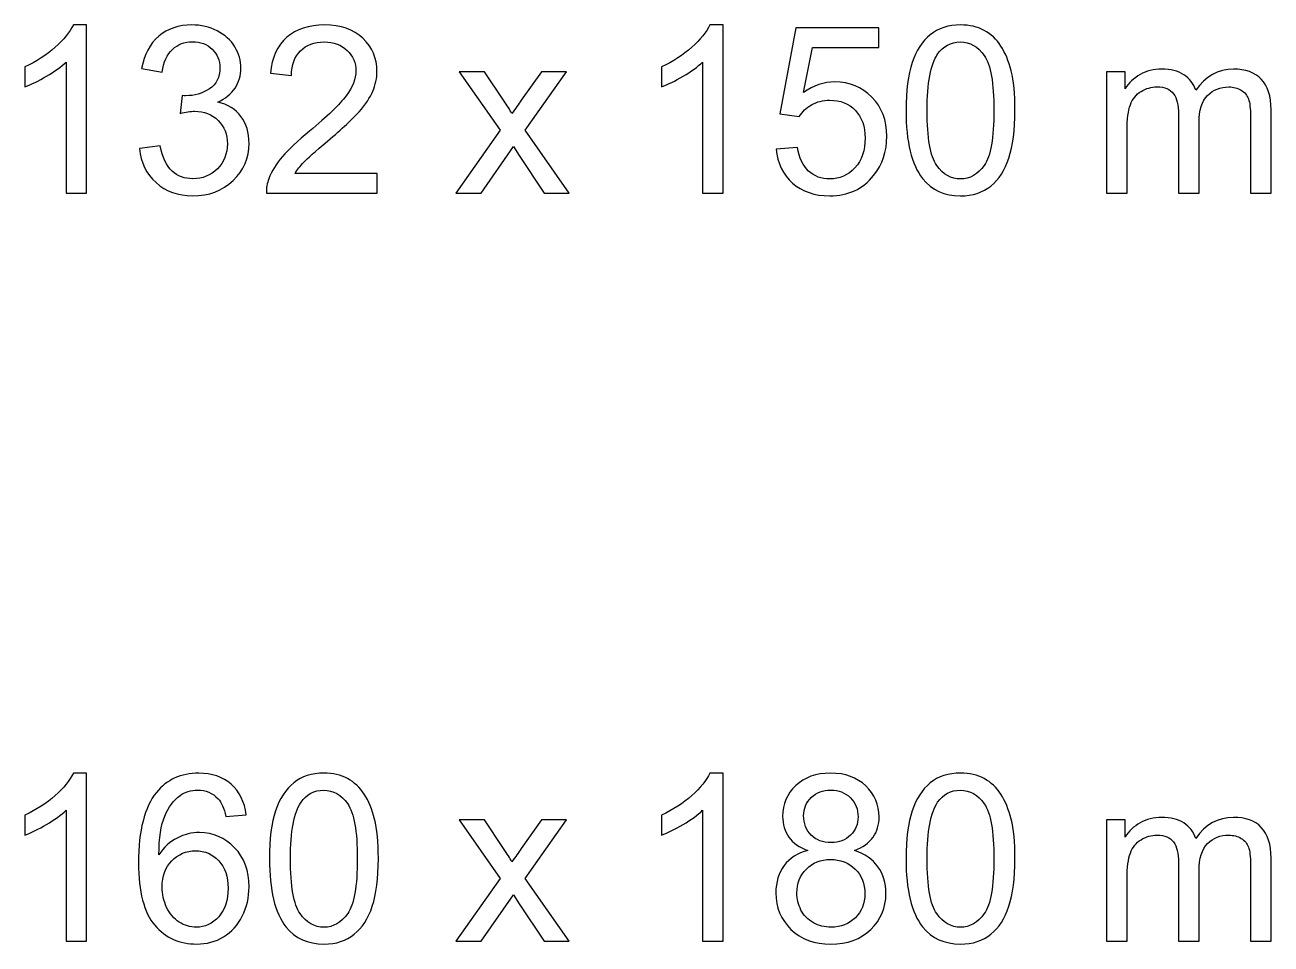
# Model space of a CAD drawing. Header units: millimetres. Extents: x -1046 to 482, y -434 to 540.
# Drawn here: x -1042.2 to -760.1, y -137.8 to 70.2 of the extents above; entities that cross this region are included whole.
import ezdxf

# ---------------------------------------------------------------- set-up
doc = ezdxf.new("R2010")
doc.units = ezdxf.units.MM
doc.header["$MEASUREMENT"] = 0
doc.layers.add('Layer 1', color=7, linetype='Continuous')

msp = doc.modelspace()

# ---------------------------------------------------------------- linework, layer by layer
at = {"layer": 'Layer 1', "color": 250}
for points, knots in [([(-1028.2568, 32.158), (-1028.2568, 32.158), (-1032.9124, 32.158), (-1032.9124, 32.158), (-1032.9124, 32.158), (-1032.9124, 32.158), (-1032.9124, 61.8024), (-1032.9124, 61.8024), (-1032.9124, 61.8024), (-1034.0322, 60.7266), (-1035.5047, 59.6597), (-1037.3211, 58.5928), (-1037.3211, 58.5928), (-1039.1376, 57.5259), (-1040.7776, 56.7235), (-1042.2237, 56.1945), (-1042.2237, 56.1945), (-1042.2237, 56.1945), (-1042.2237, 60.6914), (-1042.2237, 60.6914), (-1042.2237, 60.6914), (-1039.6225, 61.9082), (-1037.3476, 63.3895), (-1035.3989, 65.1354), (-1035.3989, 65.1354), (-1033.4503, 66.8724), (-1032.0659, 68.5566), (-1031.2547, 70.1966), (-1031.2547, 70.1966), (-1031.2547, 70.1966), (-1028.2568, 70.1966), (-1028.2568, 70.1966), (-1028.2568, 70.1966), (-1028.2568, 70.1966), (-1028.2568, 32.158), (-1028.2568, 32.158)], [0, 0, 0, 0, 0.1, 0.1, 0.1, 0.1, 0.2, 0.2, 0.2, 0.2, 0.3, 0.3, 0.3, 0.3, 0.4, 0.4, 0.4, 0.4, 0.5, 0.5, 0.5, 0.5, 0.6, 0.6, 0.6, 0.6, 0.7, 0.7, 0.7, 0.7, 0.8, 0.8, 0.8, 0.8, 1, 1, 1, 1]), ([(-1016.2915, 42.2099), (-1016.2915, 42.2099), (-1011.6359, 42.8448), (-1011.6359, 42.8448), (-1011.6359, 42.8448), (-1011.098, 40.1995), (-1010.1986, 38.295), (-1008.9201, 37.1311), (-1008.9201, 37.1311), (-1007.6415, 35.9672), (-1006.072, 35.3852), (-1004.2115, 35.3852), (-1004.2115, 35.3852), (-1002.0072, 35.3852), (-1000.1467, 36.1435), (-998.6477, 37.6601), (-998.6477, 37.6601), (-997.1487, 39.1767), (-996.3993, 41.0548), (-996.3993, 43.2945), (-996.3993, 43.2945), (-996.3993, 45.4283), (-997.0958, 47.1918), (-998.4978, 48.585), (-998.4978, 48.585), (-999.891, 49.9693), (-1001.6633, 50.6659), (-1003.8236, 50.6659), (-1003.8236, 50.6659), (-1004.7053, 50.6659), (-1005.7987, 50.4895), (-1007.1125, 50.1457), (-1007.1125, 50.1457), (-1007.1125, 50.1457), (-1006.5923, 54.2193), (-1006.5923, 54.2193), (-1006.5923, 54.2193), (-1006.2837, 54.1841), (-1006.0279, 54.1664), (-1005.8428, 54.1664), (-1005.8428, 54.1664), (-1003.85, 54.1664), (-1002.0689, 54.6867), (-1000.4729, 55.7183), (-1000.4729, 55.7183), (-998.8858, 56.75), (-998.0922, 58.3371), (-998.0922, 60.4798), (-998.0922, 60.4798), (-998.0922, 62.1815), (-998.6742, 63.5923), (-999.8293, 64.7121), (-999.8293, 64.7121), (-1000.9843, 65.832), (-1002.4745, 66.3875), (-1004.2997, 66.3875), (-1004.2997, 66.3875), (-1006.1161, 66.3875), (-1007.6239, 65.8143), (-1008.8319, 64.6681), (-1008.8319, 64.6681), (-1010.0399, 63.5218), (-1010.8158, 61.8024), (-1011.1597, 59.5098), (-1011.1597, 59.5098), (-1011.1597, 59.5098), (-1015.8154, 60.3563), (-1015.8154, 60.3563), (-1015.8154, 60.3563), (-1015.2422, 63.4777), (-1013.9549, 65.9025), (-1011.9357, 67.6219), (-1011.9357, 67.6219), (-1009.9253, 69.3413), (-1007.4123, 70.1966), (-1004.4143, 70.1966), (-1004.4143, 70.1966), (-1002.3511, 70.1966), (-1000.4465, 69.7557), (-998.7094, 68.8652), (-998.7094, 68.8652), (-996.9636, 67.9834), (-995.6321, 66.7754), (-994.7151, 65.25), (-994.7151, 65.25), (-993.7893, 63.7158), (-993.3308, 62.0934), (-993.3308, 60.3739), (-993.3308, 60.3739), (-993.3308, 58.7427), (-993.7716, 57.2614), (-994.6446, 55.9211), (-994.6446, 55.9211), (-995.5263, 54.5809), (-996.8313, 53.5139), (-998.5507, 52.7204), (-998.5507, 52.7204), (-996.3111, 52.209), (-994.574, 51.1332), (-993.3308, 49.502), (-993.3308, 49.502), (-992.0963, 47.8796), (-991.4791, 45.8339), (-991.4791, 43.3915), (-991.4791, 43.3915), (-991.4791, 40.0849), (-992.6871, 37.2721), (-995.0943, 34.9708), (-995.0943, 34.9708), (-997.5103, 32.6694), (-1000.5611, 31.5231), (-1004.2468, 31.5231), (-1004.2468, 31.5231), (-1007.571, 31.5231), (-1010.3309, 32.5195), (-1012.5264, 34.5035), (-1012.5264, 34.5035), (-1014.7308, 36.4874), (-1015.9829, 39.0533), (-1016.2915, 42.2099)], [0, 0, 0, 0, 0.03225806, 0.03225806, 0.03225806, 0.03225806, 0.06451613, 0.06451613, 0.06451613, 0.06451613, 0.09677419, 0.09677419, 0.09677419, 0.09677419, 0.12903226, 0.12903226, 0.12903226, 0.12903226, 0.16129032, 0.16129032, 0.16129032, 0.16129032, 0.19354839, 0.19354839, 0.19354839, 0.19354839, 0.22580645, 0.22580645, 0.22580645, 0.22580645, 0.25806452, 0.25806452, 0.25806452, 0.25806452, 0.29032258, 0.29032258, 0.29032258, 0.29032258, 0.32258065, 0.32258065, 0.32258065, 0.32258065, 0.35483871, 0.35483871, 0.35483871, 0.35483871, 0.38709677, 0.38709677, 0.38709677, 0.38709677, 0.41935484, 0.41935484, 0.41935484, 0.41935484, 0.4516129, 0.4516129, 0.4516129, 0.4516129, 0.48387097, 0.48387097, 0.48387097, 0.48387097, 0.51612903, 0.51612903, 0.51612903, 0.51612903, 0.5483871, 0.5483871, 0.5483871, 0.5483871, 0.58064516, 0.58064516, 0.58064516, 0.58064516, 0.61290323, 0.61290323, 0.61290323, 0.61290323, 0.64516129, 0.64516129, 0.64516129, 0.64516129, 0.67741935, 0.67741935, 0.67741935, 0.67741935, 0.70967742, 0.70967742, 0.70967742, 0.70967742, 0.74193548, 0.74193548, 0.74193548, 0.74193548, 0.77419355, 0.77419355, 0.77419355, 0.77419355, 0.80645161, 0.80645161, 0.80645161, 0.80645161, 0.83870968, 0.83870968, 0.83870968, 0.83870968, 0.87096774, 0.87096774, 0.87096774, 0.87096774, 0.90322581, 0.90322581, 0.90322581, 0.90322581, 0.93548387, 0.93548387, 0.93548387, 0.93548387, 1, 1, 1, 1]), ([(-962.4784, 36.602), (-962.4784, 36.602), (-962.4784, 32.158), (-962.4784, 32.158), (-962.4784, 32.158), (-962.4784, 32.158), (-987.5554, 32.158), (-987.5554, 32.158), (-987.5554, 32.158), (-987.5906, 33.2778), (-987.4055, 34.3536), (-987.0087, 35.394), (-987.0087, 35.394), (-986.365, 37.0958), (-985.3334, 38.7799), (-983.9137, 40.4288), (-983.9137, 40.4288), (-982.4941, 42.0777), (-980.4661, 43.9822), (-977.8297, 46.1425), (-977.8297, 46.1425), (-973.7295, 49.5196), (-970.9432, 52.1913), (-969.4883, 54.1664), (-969.4883, 54.1664), (-968.0246, 56.1416), (-967.2928, 58.0109), (-967.2928, 59.7744), (-967.2928, 59.7744), (-967.2928, 61.6172), (-967.9541, 63.1691), (-969.2767, 64.4388), (-969.2767, 64.4388), (-970.5993, 65.6997), (-972.3276, 66.3346), (-974.4526, 66.3346), (-974.4526, 66.3346), (-976.701, 66.3346), (-978.4998, 65.6644), (-979.8489, 64.3242), (-979.8489, 64.3242), (-981.198, 62.9927), (-981.8769, 61.1411), (-981.8945, 58.7692), (-981.8945, 58.7692), (-981.8945, 58.7692), (-986.656, 59.2453), (-986.656, 59.2453), (-986.656, 59.2453), (-986.3297, 62.8076), (-985.0953, 65.5234), (-982.9614, 67.3927), (-982.9614, 67.3927), (-980.8188, 69.262), (-977.9531, 70.1966), (-974.3468, 70.1966), (-974.3468, 70.1966), (-970.714, 70.1966), (-967.8306, 69.1914), (-965.7145, 67.1722), (-965.7145, 67.1722), (-963.5894, 65.153), (-962.5313, 62.6489), (-962.5313, 59.6685), (-962.5313, 59.6685), (-962.5313, 58.1519), (-962.84, 56.6618), (-963.466, 55.1981), (-963.466, 55.1981), (-964.0832, 53.7256), (-965.1149, 52.1825), (-966.5521, 50.5601), (-966.5521, 50.5601), (-967.9982, 48.9465), (-970.3877, 46.7157), (-973.7207, 43.8941), (-973.7207, 43.8941), (-976.5159, 41.5486), (-978.3146, 39.9615), (-979.1082, 39.1238), (-979.1082, 39.1238), (-979.9018, 38.2862), (-980.5543, 37.4485), (-981.0745, 36.602), (-981.0745, 36.602), (-981.0745, 36.602), (-962.4784, 36.602), (-962.4784, 36.602)], [0, 0, 0, 0, 0.04347826, 0.04347826, 0.04347826, 0.04347826, 0.08695652, 0.08695652, 0.08695652, 0.08695652, 0.13043478, 0.13043478, 0.13043478, 0.13043478, 0.17391304, 0.17391304, 0.17391304, 0.17391304, 0.2173913, 0.2173913, 0.2173913, 0.2173913, 0.26086957, 0.26086957, 0.26086957, 0.26086957, 0.30434783, 0.30434783, 0.30434783, 0.30434783, 0.34782609, 0.34782609, 0.34782609, 0.34782609, 0.39130435, 0.39130435, 0.39130435, 0.39130435, 0.43478261, 0.43478261, 0.43478261, 0.43478261, 0.47826087, 0.47826087, 0.47826087, 0.47826087, 0.52173913, 0.52173913, 0.52173913, 0.52173913, 0.56521739, 0.56521739, 0.56521739, 0.56521739, 0.60869565, 0.60869565, 0.60869565, 0.60869565, 0.65217391, 0.65217391, 0.65217391, 0.65217391, 0.69565217, 0.69565217, 0.69565217, 0.69565217, 0.73913043, 0.73913043, 0.73913043, 0.73913043, 0.7826087, 0.7826087, 0.7826087, 0.7826087, 0.82608696, 0.82608696, 0.82608696, 0.82608696, 0.86956522, 0.86956522, 0.86956522, 0.86956522, 0.91304348, 0.91304348, 0.91304348, 0.91304348, 1, 1, 1, 1]), ([(-884.1352, 32.158), (-884.1352, 32.158), (-888.7908, 32.158), (-888.7908, 32.158), (-888.7908, 32.158), (-888.7908, 32.158), (-888.7908, 61.8024), (-888.7908, 61.8024), (-888.7908, 61.8024), (-889.9106, 60.7266), (-891.3831, 59.6597), (-893.1995, 58.5928), (-893.1995, 58.5928), (-895.016, 57.5259), (-896.656, 56.7235), (-898.1021, 56.1945), (-898.1021, 56.1945), (-898.1021, 56.1945), (-898.1021, 60.6914), (-898.1021, 60.6914), (-898.1021, 60.6914), (-895.5009, 61.9082), (-893.226, 63.3895), (-891.2773, 65.1354), (-891.2773, 65.1354), (-889.3287, 66.8724), (-887.9443, 68.5566), (-887.1331, 70.1966), (-887.1331, 70.1966), (-887.1331, 70.1966), (-884.1352, 70.1966), (-884.1352, 70.1966), (-884.1352, 70.1966), (-884.1352, 70.1966), (-884.1352, 32.158), (-884.1352, 32.158)], [0, 0, 0, 0, 0.1, 0.1, 0.1, 0.1, 0.2, 0.2, 0.2, 0.2, 0.3, 0.3, 0.3, 0.3, 0.4, 0.4, 0.4, 0.4, 0.5, 0.5, 0.5, 0.5, 0.6, 0.6, 0.6, 0.6, 0.7, 0.7, 0.7, 0.7, 0.8, 0.8, 0.8, 0.8, 1, 1, 1, 1]), ([(-872.1699, 42.1041), (-872.1699, 42.1041), (-867.3026, 42.4745), (-867.3026, 42.4745), (-867.3026, 42.4745), (-866.9411, 40.1026), (-866.1035, 38.3214), (-864.7985, 37.1222), (-864.7985, 37.1222), (-863.4935, 35.9319), (-861.8975, 35.3323), (-860.0194, 35.3323), (-860.0194, 35.3323), (-857.7533, 35.3323), (-855.8575, 36.1788), (-854.3145, 37.8629), (-854.3145, 37.8629), (-852.7802, 39.5559), (-852.0131, 41.7955), (-852.0131, 44.5818), (-852.0131, 44.5818), (-852.0131, 47.2359), (-852.745, 49.3256), (-854.2175, 50.8599), (-854.2175, 50.8599), (-855.69, 52.3941), (-857.6387, 53.1612), (-860.0635, 53.1612), (-860.0635, 53.1612), (-861.5713, 53.1612), (-862.9204, 52.8174), (-864.1195, 52.1296), (-864.1195, 52.1296), (-865.3099, 51.4418), (-866.2445, 50.5513), (-866.9323, 49.4579), (-866.9323, 49.4579), (-866.9323, 49.4579), (-871.3234, 50.0928), (-871.3234, 50.0928), (-871.3234, 50.0928), (-871.3234, 50.0928), (-867.673, 69.5618), (-867.673, 69.5618), (-867.673, 69.5618), (-867.673, 69.5618), (-848.8917, 69.5618), (-848.8917, 69.5618), (-848.8917, 69.5618), (-848.8917, 69.5618), (-848.8917, 65.1178), (-848.8917, 65.1178), (-848.8917, 65.1178), (-848.8917, 65.1178), (-863.9608, 65.1178), (-863.9608, 65.1178), (-863.9608, 65.1178), (-863.9608, 65.1178), (-865.98, 54.8983), (-865.98, 54.8983), (-865.98, 54.8983), (-863.7139, 56.4943), (-861.3332, 57.2878), (-858.8467, 57.2878), (-858.8467, 57.2878), (-855.5489, 57.2878), (-852.7626, 56.1416), (-850.4965, 53.849), (-850.4965, 53.849), (-848.2304, 51.5565), (-847.093, 48.6114), (-847.093, 45.0139), (-847.093, 45.0139), (-847.093, 41.5839), (-848.0893, 38.6212), (-850.0821, 36.1259), (-850.0821, 36.1259), (-852.5069, 33.0574), (-855.8223, 31.5231), (-860.0194, 31.5231), (-860.0194, 31.5231), (-863.4582, 31.5231), (-866.2622, 32.4931), (-868.4401, 34.4241), (-868.4401, 34.4241), (-870.618, 36.3551), (-871.8613, 38.9122), (-872.1699, 42.1041)], [0, 0, 0, 0, 0.04347826, 0.04347826, 0.04347826, 0.04347826, 0.08695652, 0.08695652, 0.08695652, 0.08695652, 0.13043478, 0.13043478, 0.13043478, 0.13043478, 0.17391304, 0.17391304, 0.17391304, 0.17391304, 0.2173913, 0.2173913, 0.2173913, 0.2173913, 0.26086957, 0.26086957, 0.26086957, 0.26086957, 0.30434783, 0.30434783, 0.30434783, 0.30434783, 0.34782609, 0.34782609, 0.34782609, 0.34782609, 0.39130435, 0.39130435, 0.39130435, 0.39130435, 0.43478261, 0.43478261, 0.43478261, 0.43478261, 0.47826087, 0.47826087, 0.47826087, 0.47826087, 0.52173913, 0.52173913, 0.52173913, 0.52173913, 0.56521739, 0.56521739, 0.56521739, 0.56521739, 0.60869565, 0.60869565, 0.60869565, 0.60869565, 0.65217391, 0.65217391, 0.65217391, 0.65217391, 0.69565217, 0.69565217, 0.69565217, 0.69565217, 0.73913043, 0.73913043, 0.73913043, 0.73913043, 0.7826087, 0.7826087, 0.7826087, 0.7826087, 0.82608696, 0.82608696, 0.82608696, 0.82608696, 0.86956522, 0.86956522, 0.86956522, 0.86956522, 0.91304348, 0.91304348, 0.91304348, 0.91304348, 1, 1, 1, 1]), ([(-842.746, 50.8511), (-842.746, 55.3215), (-842.2875, 58.9367), (-841.3705, 61.6701), (-841.3705, 61.6701), (-840.4446, 64.4124), (-839.0779, 66.5197), (-837.2615, 67.9923), (-837.2615, 67.9923), (-835.4539, 69.4648), (-833.1702, 70.1966), (-830.4192, 70.1966), (-830.4192, 70.1966), (-828.3911, 70.1966), (-826.61, 69.791), (-825.0669, 68.971), (-825.0669, 68.971), (-823.5327, 68.151), (-822.263, 66.9694), (-821.2754, 65.4264), (-821.2754, 65.4264), (-820.2879, 63.8921), (-819.5119, 62.014), (-818.9476, 59.8008), (-818.9476, 59.8008), (-818.3745, 57.5876), (-818.0923, 54.5985), (-818.0923, 50.8511), (-818.0923, 50.8511), (-818.0923, 46.4071), (-818.5508, 42.8095), (-819.459, 40.0761), (-819.459, 40.0761), (-820.3672, 37.3339), (-821.7339, 35.2265), (-823.5503, 33.7451), (-823.5503, 33.7451), (-825.3579, 32.2638), (-827.6505, 31.5231), (-830.4192, 31.5231), (-830.4192, 31.5231), (-834.0608, 31.5231), (-836.9265, 32.8193), (-839.0074, 35.4205), (-839.0074, 35.4205), (-841.5027, 38.5948), (-842.746, 43.7354), (-842.746, 50.8511)], [0, 0, 0, 0, 0.07692308, 0.07692308, 0.07692308, 0.07692308, 0.15384615, 0.15384615, 0.15384615, 0.15384615, 0.23076923, 0.23076923, 0.23076923, 0.23076923, 0.30769231, 0.30769231, 0.30769231, 0.30769231, 0.38461538, 0.38461538, 0.38461538, 0.38461538, 0.46153846, 0.46153846, 0.46153846, 0.46153846, 0.53846154, 0.53846154, 0.53846154, 0.53846154, 0.61538462, 0.61538462, 0.61538462, 0.61538462, 0.69230769, 0.69230769, 0.69230769, 0.69230769, 0.76923077, 0.76923077, 0.76923077, 0.76923077, 0.84615385, 0.84615385, 0.84615385, 0.84615385, 1, 1, 1, 1]), ([(-837.9846, 50.8334), (-837.9846, 44.5995), (-837.2615, 40.4553), (-835.8066, 38.4096), (-835.8066, 38.4096), (-834.3517, 36.3551), (-832.553, 35.3323), (-830.4192, 35.3323), (-830.4192, 35.3323), (-828.2853, 35.3323), (-826.4866, 36.3639), (-825.0317, 38.4184), (-825.0317, 38.4184), (-823.5768, 40.4817), (-822.8538, 44.6171), (-822.8538, 50.8334), (-822.8538, 50.8334), (-822.8538, 57.0674), (-823.5768, 61.2116), (-825.0317, 63.2573), (-825.0317, 63.2573), (-826.4777, 65.3117), (-828.2941, 66.3346), (-830.4721, 66.3346), (-830.4721, 66.3346), (-832.6059, 66.3346), (-834.3165, 65.4264), (-835.595, 63.6188), (-835.595, 63.6188), (-837.191, 61.3174), (-837.9846, 57.0498), (-837.9846, 50.8334)], [0, 0, 0, 0, 0.11111111, 0.11111111, 0.11111111, 0.11111111, 0.22222222, 0.22222222, 0.22222222, 0.22222222, 0.33333333, 0.33333333, 0.33333333, 0.33333333, 0.44444444, 0.44444444, 0.44444444, 0.44444444, 0.55555556, 0.55555556, 0.55555556, 0.55555556, 0.66666667, 0.66666667, 0.66666667, 0.66666667, 0.77777778, 0.77777778, 0.77777778, 0.77777778, 1, 1, 1, 1]), ([(-944.6496, 32.158), (-944.6496, 32.158), (-934.6241, 46.3806), (-934.6241, 46.3806), (-934.6241, 46.3806), (-934.6241, 46.3806), (-943.9089, 59.6156), (-943.9089, 59.6156), (-943.9089, 59.6156), (-943.9089, 59.6156), (-938.1864, 59.6156), (-938.1864, 59.6156), (-938.1864, 59.6156), (-938.1864, 59.6156), (-933.8482, 53.1348), (-933.8482, 53.1348), (-933.8482, 53.1348), (-933.0458, 51.918), (-932.4109, 50.9304), (-931.9612, 50.1545), (-931.9612, 50.1545), (-931.1765, 51.2567), (-930.4799, 52.253), (-929.8538, 53.1436), (-929.8538, 53.1436), (-929.8538, 53.1436), (-925.2864, 59.6156), (-925.2864, 59.6156), (-925.2864, 59.6156), (-925.2864, 59.6156), (-919.5991, 59.6156), (-919.5991, 59.6156), (-919.5991, 59.6156), (-919.5991, 59.6156), (-928.9368, 46.3806), (-928.9368, 46.3806), (-928.9368, 46.3806), (-928.9368, 46.3806), (-918.9907, 32.158), (-918.9907, 32.158), (-918.9907, 32.158), (-918.9907, 32.158), (-924.6515, 32.158), (-924.6515, 32.158), (-924.6515, 32.158), (-924.6515, 32.158), (-930.33, 40.6228), (-930.33, 40.6228), (-930.33, 40.6228), (-930.33, 40.6228), (-931.6261, 42.6596), (-931.6261, 42.6596), (-931.6261, 42.6596), (-931.6261, 42.6596), (-938.9623, 32.158), (-938.9623, 32.158), (-938.9623, 32.158), (-938.9623, 32.158), (-944.6496, 32.158), (-944.6496, 32.158)], [0, 0, 0, 0, 0.0625, 0.0625, 0.0625, 0.0625, 0.125, 0.125, 0.125, 0.125, 0.1875, 0.1875, 0.1875, 0.1875, 0.25, 0.25, 0.25, 0.25, 0.3125, 0.3125, 0.3125, 0.3125, 0.375, 0.375, 0.375, 0.375, 0.4375, 0.4375, 0.4375, 0.4375, 0.5, 0.5, 0.5, 0.5, 0.5625, 0.5625, 0.5625, 0.5625, 0.625, 0.625, 0.625, 0.625, 0.6875, 0.6875, 0.6875, 0.6875, 0.75, 0.75, 0.75, 0.75, 0.8125, 0.8125, 0.8125, 0.8125, 0.875, 0.875, 0.875, 0.875, 1, 1, 1, 1]), ([(-797.3537, 32.158), (-797.3537, 32.158), (-797.3537, 59.6156), (-797.3537, 59.6156), (-797.3537, 59.6156), (-797.3537, 59.6156), (-793.1742, 59.6156), (-793.1742, 59.6156), (-793.1742, 59.6156), (-793.1742, 59.6156), (-793.1742, 55.736), (-793.1742, 55.736), (-793.1742, 55.736), (-792.3189, 57.0762), (-791.1726, 58.1608), (-789.7442, 58.972), (-789.7442, 58.972), (-788.3158, 59.792), (-786.6933, 60.1976), (-784.8681, 60.1976), (-784.8681, 60.1976), (-782.8401, 60.1976), (-781.1736, 59.7744), (-779.8774, 58.9367), (-779.8774, 58.9367), (-778.5813, 58.0902), (-777.6642, 56.9175), (-777.1352, 55.4009), (-777.1352, 55.4009), (-774.9485, 58.6016), (-772.118, 60.1976), (-768.6263, 60.1976), (-768.6263, 60.1976), (-765.8929, 60.1976), (-763.7855, 59.4481), (-762.3218, 57.9403), (-762.3218, 57.9403), (-760.8493, 56.4325), (-760.1086, 54.1135), (-760.1086, 50.9833), (-760.1086, 50.9833), (-760.1086, 50.9833), (-760.1086, 32.158), (-760.1086, 32.158), (-760.1086, 32.158), (-760.1086, 32.158), (-764.7643, 32.158), (-764.7643, 32.158), (-764.7643, 32.158), (-764.7643, 32.158), (-764.7643, 49.4403), (-764.7643, 49.4403), (-764.7643, 49.4403), (-764.7643, 51.2919), (-764.923, 52.6322), (-765.2228, 53.4522), (-765.2228, 53.4522), (-765.5226, 54.2722), (-766.0692, 54.9247), (-766.8716, 55.4273), (-766.8716, 55.4273), (-767.6652, 55.9299), (-768.5999, 56.1768), (-769.6668, 56.1768), (-769.6668, 56.1768), (-771.6066, 56.1768), (-773.2114, 55.5331), (-774.4899, 54.2546), (-774.4899, 54.2546), (-775.7685, 52.9673), (-776.4033, 50.9128), (-776.4033, 48.0912), (-776.4033, 48.0912), (-776.4033, 48.0912), (-776.4033, 32.158), (-776.4033, 32.158), (-776.4033, 32.158), (-776.4033, 32.158), (-781.059, 32.158), (-781.059, 32.158), (-781.059, 32.158), (-781.059, 32.158), (-781.059, 49.9781), (-781.059, 49.9781), (-781.059, 49.9781), (-781.059, 52.0414), (-781.4381, 53.5933), (-782.1964, 54.6249), (-782.1964, 54.6249), (-782.9547, 55.6566), (-784.198, 56.1768), (-785.9174, 56.1768), (-785.9174, 56.1768), (-787.2224, 56.1768), (-788.4304, 55.8329), (-789.5414, 55.1452), (-789.5414, 55.1452), (-790.6524, 54.4574), (-791.4548, 53.4522), (-791.9574, 52.1208), (-791.9574, 52.1208), (-792.4512, 50.7982), (-792.698, 48.8848), (-792.698, 46.3894), (-792.698, 46.3894), (-792.698, 46.3894), (-792.698, 32.158), (-792.698, 32.158), (-792.698, 32.158), (-792.698, 32.158), (-797.3537, 32.158), (-797.3537, 32.158)], [0, 0, 0, 0, 0.03448276, 0.03448276, 0.03448276, 0.03448276, 0.06896552, 0.06896552, 0.06896552, 0.06896552, 0.10344828, 0.10344828, 0.10344828, 0.10344828, 0.13793103, 0.13793103, 0.13793103, 0.13793103, 0.17241379, 0.17241379, 0.17241379, 0.17241379, 0.20689655, 0.20689655, 0.20689655, 0.20689655, 0.24137931, 0.24137931, 0.24137931, 0.24137931, 0.27586207, 0.27586207, 0.27586207, 0.27586207, 0.31034483, 0.31034483, 0.31034483, 0.31034483, 0.34482759, 0.34482759, 0.34482759, 0.34482759, 0.37931034, 0.37931034, 0.37931034, 0.37931034, 0.4137931, 0.4137931, 0.4137931, 0.4137931, 0.44827586, 0.44827586, 0.44827586, 0.44827586, 0.48275862, 0.48275862, 0.48275862, 0.48275862, 0.51724138, 0.51724138, 0.51724138, 0.51724138, 0.55172414, 0.55172414, 0.55172414, 0.55172414, 0.5862069, 0.5862069, 0.5862069, 0.5862069, 0.62068966, 0.62068966, 0.62068966, 0.62068966, 0.65517241, 0.65517241, 0.65517241, 0.65517241, 0.68965517, 0.68965517, 0.68965517, 0.68965517, 0.72413793, 0.72413793, 0.72413793, 0.72413793, 0.75862069, 0.75862069, 0.75862069, 0.75862069, 0.79310345, 0.79310345, 0.79310345, 0.79310345, 0.82758621, 0.82758621, 0.82758621, 0.82758621, 0.86206897, 0.86206897, 0.86206897, 0.86206897, 0.89655172, 0.89655172, 0.89655172, 0.89655172, 0.93103448, 0.93103448, 0.93103448, 0.93103448, 1, 1, 1, 1]), ([(-1028.2568, -137.177), (-1028.2568, -137.177), (-1032.9124, -137.177), (-1032.9124, -137.177), (-1032.9124, -137.177), (-1032.9124, -137.177), (-1032.9124, -107.5326), (-1032.9124, -107.5326), (-1032.9124, -107.5326), (-1034.0322, -108.6084), (-1035.5047, -109.6753), (-1037.3211, -110.7422), (-1037.3211, -110.7422), (-1039.1376, -111.8091), (-1040.7776, -112.6115), (-1042.2237, -113.1405), (-1042.2237, -113.1405), (-1042.2237, -113.1405), (-1042.2237, -108.6436), (-1042.2237, -108.6436), (-1042.2237, -108.6436), (-1039.6225, -107.4268), (-1037.3476, -105.9455), (-1035.3989, -104.1996), (-1035.3989, -104.1996), (-1033.4503, -102.4626), (-1032.0659, -100.7784), (-1031.2547, -99.1384), (-1031.2547, -99.1384), (-1031.2547, -99.1384), (-1028.2568, -99.1384), (-1028.2568, -99.1384), (-1028.2568, -99.1384), (-1028.2568, -99.1384), (-1028.2568, -137.177), (-1028.2568, -137.177)], [0, 0, 0, 0, 0.1, 0.1, 0.1, 0.1, 0.2, 0.2, 0.2, 0.2, 0.3, 0.3, 0.3, 0.3, 0.4, 0.4, 0.4, 0.4, 0.5, 0.5, 0.5, 0.5, 0.6, 0.6, 0.6, 0.6, 0.7, 0.7, 0.7, 0.7, 0.8, 0.8, 0.8, 0.8, 1, 1, 1, 1]), ([(-992.114, -108.5554), (-992.114, -108.5554), (-996.7167, -108.9258), (-996.7167, -108.9258), (-996.7167, -108.9258), (-997.1311, -107.1006), (-997.7219, -105.7691), (-998.489, -104.9403), (-998.489, -104.9403), (-999.7499, -103.6088), (-1001.3106, -102.9475), (-1003.1623, -102.9475), (-1003.1623, -102.9475), (-1004.6524, -102.9475), (-1005.975, -103.362), (-1007.1125, -104.1908), (-1007.1125, -104.1908), (-1008.5762, -105.2577), (-1009.7225, -106.8096), (-1010.5778, -108.8552), (-1010.5778, -108.8552), (-1011.4242, -110.9097), (-1011.8651, -113.8283), (-1011.9004, -117.611), (-1011.9004, -117.611), (-1010.7806, -115.9092), (-1009.405, -114.6395), (-1007.7826, -113.8195), (-1007.7826, -113.8195), (-1006.1602, -112.9906), (-1004.4672, -112.5762), (-1002.6861, -112.5762), (-1002.6861, -112.5762), (-999.5824, -112.5762), (-996.9371, -113.7225), (-994.7504, -116.0062), (-994.7504, -116.0062), (-992.5725, -118.29), (-991.4791, -121.235), (-991.4791, -124.859), (-991.4791, -124.859), (-991.4791, -127.2397), (-991.9905, -129.4441), (-993.0133, -131.4897), (-993.0133, -131.4897), (-994.045, -133.5354), (-995.447, -135.0961), (-997.2457, -136.1806), (-997.2457, -136.1806), (-999.0357, -137.2652), (-1001.0725, -137.8119), (-1003.3474, -137.8119), (-1003.3474, -137.8119), (-1007.2183, -137.8119), (-1010.3838, -136.3834), (-1012.835, -133.5354), (-1012.835, -133.5354), (-1015.2775, -130.6873), (-1016.5031, -125.9876), (-1016.5031, -119.445), (-1016.5031, -119.445), (-1016.5031, -112.1265), (-1015.1452, -106.8008), (-1012.4383, -103.4766), (-1012.4383, -103.4766), (-1010.0752, -100.5844), (-1006.8921, -99.1384), (-1002.8801, -99.1384), (-1002.8801, -99.1384), (-999.8998, -99.1384), (-997.4485, -99.976), (-995.544, -101.6425), (-995.544, -101.6425), (-993.6394, -103.309), (-992.4931, -105.6104), (-992.114, -108.5554)], [0, 0, 0, 0, 0.05, 0.05, 0.05, 0.05, 0.1, 0.1, 0.1, 0.1, 0.15, 0.15, 0.15, 0.15, 0.2, 0.2, 0.2, 0.2, 0.25, 0.25, 0.25, 0.25, 0.3, 0.3, 0.3, 0.3, 0.35, 0.35, 0.35, 0.35, 0.4, 0.4, 0.4, 0.4, 0.45, 0.45, 0.45, 0.45, 0.5, 0.5, 0.5, 0.5, 0.55, 0.55, 0.55, 0.55, 0.6, 0.6, 0.6, 0.6, 0.65, 0.65, 0.65, 0.65, 0.7, 0.7, 0.7, 0.7, 0.75, 0.75, 0.75, 0.75, 0.8, 0.8, 0.8, 0.8, 0.85, 0.85, 0.85, 0.85, 0.9, 0.9, 0.9, 0.9, 1, 1, 1, 1]), ([(-986.8676, -118.4839), (-986.8676, -114.0135), (-986.4091, -110.3983), (-985.4921, -107.6649), (-985.4921, -107.6649), (-984.5662, -104.9226), (-983.1995, -102.8153), (-981.3831, -101.3427), (-981.3831, -101.3427), (-979.5755, -99.8702), (-977.2918, -99.1384), (-974.5408, -99.1384), (-974.5408, -99.1384), (-972.5127, -99.1384), (-970.7316, -99.544), (-969.1885, -100.364), (-969.1885, -100.364), (-967.6543, -101.184), (-966.3846, -102.3656), (-965.397, -103.9086), (-965.397, -103.9086), (-964.4095, -105.4429), (-963.6335, -107.321), (-963.0692, -109.5342), (-963.0692, -109.5342), (-962.4961, -111.7474), (-962.2139, -114.7365), (-962.2139, -118.4839), (-962.2139, -118.4839), (-962.2139, -122.9279), (-962.6724, -126.5255), (-963.5806, -129.2589), (-963.5806, -129.2589), (-964.4888, -132.0011), (-965.8555, -134.1085), (-967.6719, -135.5899), (-967.6719, -135.5899), (-969.4795, -137.0712), (-971.7721, -137.8119), (-974.5408, -137.8119), (-974.5408, -137.8119), (-978.1824, -137.8119), (-981.0481, -136.5157), (-983.129, -133.9145), (-983.129, -133.9145), (-985.6243, -130.7402), (-986.8676, -125.5996), (-986.8676, -118.4839)], [0, 0, 0, 0, 0.07692308, 0.07692308, 0.07692308, 0.07692308, 0.15384615, 0.15384615, 0.15384615, 0.15384615, 0.23076923, 0.23076923, 0.23076923, 0.23076923, 0.30769231, 0.30769231, 0.30769231, 0.30769231, 0.38461538, 0.38461538, 0.38461538, 0.38461538, 0.46153846, 0.46153846, 0.46153846, 0.46153846, 0.53846154, 0.53846154, 0.53846154, 0.53846154, 0.61538462, 0.61538462, 0.61538462, 0.61538462, 0.69230769, 0.69230769, 0.69230769, 0.69230769, 0.76923077, 0.76923077, 0.76923077, 0.76923077, 0.84615385, 0.84615385, 0.84615385, 0.84615385, 1, 1, 1, 1]), ([(-884.1352, -137.177), (-884.1352, -137.177), (-888.7908, -137.177), (-888.7908, -137.177), (-888.7908, -137.177), (-888.7908, -137.177), (-888.7908, -107.5326), (-888.7908, -107.5326), (-888.7908, -107.5326), (-889.9106, -108.6084), (-891.3831, -109.6753), (-893.1995, -110.7422), (-893.1995, -110.7422), (-895.016, -111.8091), (-896.656, -112.6115), (-898.1021, -113.1405), (-898.1021, -113.1405), (-898.1021, -113.1405), (-898.1021, -108.6436), (-898.1021, -108.6436), (-898.1021, -108.6436), (-895.5009, -107.4268), (-893.226, -105.9455), (-891.2773, -104.1996), (-891.2773, -104.1996), (-889.3287, -102.4626), (-887.9443, -100.7784), (-887.1331, -99.1384), (-887.1331, -99.1384), (-887.1331, -99.1384), (-884.1352, -99.1384), (-884.1352, -99.1384), (-884.1352, -99.1384), (-884.1352, -99.1384), (-884.1352, -137.177), (-884.1352, -137.177)], [0, 0, 0, 0, 0.1, 0.1, 0.1, 0.1, 0.2, 0.2, 0.2, 0.2, 0.3, 0.3, 0.3, 0.3, 0.4, 0.4, 0.4, 0.4, 0.5, 0.5, 0.5, 0.5, 0.6, 0.6, 0.6, 0.6, 0.7, 0.7, 0.7, 0.7, 0.8, 0.8, 0.8, 0.8, 1, 1, 1, 1]), ([(-865.0013, -116.6411), (-866.9323, -115.9357), (-868.3607, -114.9217), (-869.2954, -113.6167), (-869.2954, -113.6167), (-870.2212, -112.3029), (-870.6886, -110.7334), (-870.6886, -108.9081), (-870.6886, -108.9081), (-870.6886, -106.1483), (-869.701, -103.8381), (-867.7259, -101.96), (-867.7259, -101.96), (-865.7419, -100.0818), (-863.1143, -99.1384), (-859.8254, -99.1384), (-859.8254, -99.1384), (-856.5277, -99.1384), (-853.8648, -100.0995), (-851.8544, -102.0217), (-851.8544, -102.0217), (-849.844, -103.9439), (-848.8388, -106.2805), (-848.8388, -109.0404), (-848.8388, -109.0404), (-848.8388, -110.7951), (-849.2973, -112.3293), (-850.2144, -113.6255), (-850.2144, -113.6255), (-851.1314, -114.9305), (-852.5245, -115.9357), (-854.4027, -116.6411), (-854.4027, -116.6411), (-852.0837, -117.3994), (-850.329, -118.6162), (-849.121, -120.3092), (-849.121, -120.3092), (-847.913, -121.9933), (-847.3046, -124.0037), (-847.3046, -126.3491), (-847.3046, -126.3491), (-847.3046, -129.5851), (-848.4509, -132.3009), (-850.7346, -134.5053), (-850.7346, -134.5053), (-853.0271, -136.7097), (-856.0339, -137.8119), (-859.7637, -137.8119), (-859.7637, -137.8119), (-863.4935, -137.8119), (-866.5003, -136.7097), (-868.7928, -134.4965), (-868.7928, -134.4965), (-871.0765, -132.2833), (-872.2228, -129.5234), (-872.2228, -126.2169), (-872.2228, -126.2169), (-872.2228, -123.7568), (-871.5968, -121.6935), (-870.3447, -120.0358), (-870.3447, -120.0358), (-869.0926, -118.3693), (-867.3115, -117.2407), (-865.0013, -116.6411)], [0, 0, 0, 0, 0.05882353, 0.05882353, 0.05882353, 0.05882353, 0.11764706, 0.11764706, 0.11764706, 0.11764706, 0.17647059, 0.17647059, 0.17647059, 0.17647059, 0.23529412, 0.23529412, 0.23529412, 0.23529412, 0.29411765, 0.29411765, 0.29411765, 0.29411765, 0.35294118, 0.35294118, 0.35294118, 0.35294118, 0.41176471, 0.41176471, 0.41176471, 0.41176471, 0.47058824, 0.47058824, 0.47058824, 0.47058824, 0.52941176, 0.52941176, 0.52941176, 0.52941176, 0.58823529, 0.58823529, 0.58823529, 0.58823529, 0.64705882, 0.64705882, 0.64705882, 0.64705882, 0.70588235, 0.70588235, 0.70588235, 0.70588235, 0.76470588, 0.76470588, 0.76470588, 0.76470588, 0.82352941, 0.82352941, 0.82352941, 0.82352941, 0.88235294, 0.88235294, 0.88235294, 0.88235294, 1, 1, 1, 1]), ([(-842.746, -118.4839), (-842.746, -114.0135), (-842.2875, -110.3983), (-841.3705, -107.6649), (-841.3705, -107.6649), (-840.4446, -104.9226), (-839.0779, -102.8153), (-837.2615, -101.3427), (-837.2615, -101.3427), (-835.4539, -99.8702), (-833.1702, -99.1384), (-830.4192, -99.1384), (-830.4192, -99.1384), (-828.3911, -99.1384), (-826.61, -99.544), (-825.0669, -100.364), (-825.0669, -100.364), (-823.5327, -101.184), (-822.263, -102.3656), (-821.2754, -103.9086), (-821.2754, -103.9086), (-820.2879, -105.4429), (-819.5119, -107.321), (-818.9476, -109.5342), (-818.9476, -109.5342), (-818.3745, -111.7474), (-818.0923, -114.7365), (-818.0923, -118.4839), (-818.0923, -118.4839), (-818.0923, -122.9279), (-818.5508, -126.5255), (-819.459, -129.2589), (-819.459, -129.2589), (-820.3672, -132.0011), (-821.7339, -134.1085), (-823.5503, -135.5899), (-823.5503, -135.5899), (-825.3579, -137.0712), (-827.6505, -137.8119), (-830.4192, -137.8119), (-830.4192, -137.8119), (-834.0608, -137.8119), (-836.9265, -136.5157), (-839.0074, -133.9145), (-839.0074, -133.9145), (-841.5027, -130.7402), (-842.746, -125.5996), (-842.746, -118.4839)], [0, 0, 0, 0, 0.07692308, 0.07692308, 0.07692308, 0.07692308, 0.15384615, 0.15384615, 0.15384615, 0.15384615, 0.23076923, 0.23076923, 0.23076923, 0.23076923, 0.30769231, 0.30769231, 0.30769231, 0.30769231, 0.38461538, 0.38461538, 0.38461538, 0.38461538, 0.46153846, 0.46153846, 0.46153846, 0.46153846, 0.53846154, 0.53846154, 0.53846154, 0.53846154, 0.61538462, 0.61538462, 0.61538462, 0.61538462, 0.69230769, 0.69230769, 0.69230769, 0.69230769, 0.76923077, 0.76923077, 0.76923077, 0.76923077, 0.84615385, 0.84615385, 0.84615385, 0.84615385, 1, 1, 1, 1]), ([(-982.1062, -118.5016), (-982.1062, -124.7355), (-981.3831, -128.8797), (-979.9282, -130.9254), (-979.9282, -130.9254), (-978.4733, -132.9799), (-976.6746, -134.0027), (-974.5408, -134.0027), (-974.5408, -134.0027), (-972.4069, -134.0027), (-970.6082, -132.9711), (-969.1533, -130.9166), (-969.1533, -130.9166), (-967.6984, -128.8533), (-966.9754, -124.7179), (-966.9754, -118.5016), (-966.9754, -118.5016), (-966.9754, -112.2676), (-967.6984, -108.1234), (-969.1533, -106.0777), (-969.1533, -106.0777), (-970.5993, -104.0233), (-972.4157, -103.0004), (-974.5937, -103.0004), (-974.5937, -103.0004), (-976.7275, -103.0004), (-978.4381, -103.9086), (-979.7166, -105.7162), (-979.7166, -105.7162), (-981.3126, -108.0176), (-982.1062, -112.2852), (-982.1062, -118.5016)], [0, 0, 0, 0, 0.11111111, 0.11111111, 0.11111111, 0.11111111, 0.22222222, 0.22222222, 0.22222222, 0.22222222, 0.33333333, 0.33333333, 0.33333333, 0.33333333, 0.44444444, 0.44444444, 0.44444444, 0.44444444, 0.55555556, 0.55555556, 0.55555556, 0.55555556, 0.66666667, 0.66666667, 0.66666667, 0.66666667, 0.77777778, 0.77777778, 0.77777778, 0.77777778, 1, 1, 1, 1]), ([(-865.9271, -108.7406), (-865.9271, -110.5394), (-865.354, -112.0031), (-864.2165, -113.1405), (-864.2165, -113.1405), (-863.0703, -114.278), (-861.5713, -114.8511), (-859.7108, -114.8511), (-859.7108, -114.8511), (-857.9032, -114.8511), (-856.4395, -114.2868), (-855.302, -113.1582), (-855.302, -113.1582), (-854.1646, -112.0295), (-853.6003, -110.6452), (-853.6003, -109.0051), (-853.6003, -109.0051), (-853.6003, -107.2945), (-854.1822, -105.8573), (-855.355, -104.6934), (-855.355, -104.6934), (-856.5189, -103.5295), (-857.9914, -102.9475), (-859.7637, -102.9475), (-859.7637, -102.9475), (-861.5536, -102.9475), (-863.0262, -103.5207), (-864.1901, -104.6581), (-864.1901, -104.6581), (-865.3452, -105.7956), (-865.9271, -107.1535), (-865.9271, -108.7406)], [0, 0, 0, 0, 0.11111111, 0.11111111, 0.11111111, 0.11111111, 0.22222222, 0.22222222, 0.22222222, 0.22222222, 0.33333333, 0.33333333, 0.33333333, 0.33333333, 0.44444444, 0.44444444, 0.44444444, 0.44444444, 0.55555556, 0.55555556, 0.55555556, 0.55555556, 0.66666667, 0.66666667, 0.66666667, 0.66666667, 0.77777778, 0.77777778, 0.77777778, 0.77777778, 1, 1, 1, 1]), ([(-837.9846, -118.5016), (-837.9846, -124.7355), (-837.2615, -128.8797), (-835.8066, -130.9254), (-835.8066, -130.9254), (-834.3517, -132.9799), (-832.553, -134.0027), (-830.4192, -134.0027), (-830.4192, -134.0027), (-828.2853, -134.0027), (-826.4866, -132.9711), (-825.0317, -130.9166), (-825.0317, -130.9166), (-823.5768, -128.8533), (-822.8538, -124.7179), (-822.8538, -118.5016), (-822.8538, -118.5016), (-822.8538, -112.2676), (-823.5768, -108.1234), (-825.0317, -106.0777), (-825.0317, -106.0777), (-826.4777, -104.0233), (-828.2941, -103.0004), (-830.4721, -103.0004), (-830.4721, -103.0004), (-832.6059, -103.0004), (-834.3165, -103.9086), (-835.595, -105.7162), (-835.595, -105.7162), (-837.191, -108.0176), (-837.9846, -112.2852), (-837.9846, -118.5016)], [0, 0, 0, 0, 0.11111111, 0.11111111, 0.11111111, 0.11111111, 0.22222222, 0.22222222, 0.22222222, 0.22222222, 0.33333333, 0.33333333, 0.33333333, 0.33333333, 0.44444444, 0.44444444, 0.44444444, 0.44444444, 0.55555556, 0.55555556, 0.55555556, 0.55555556, 0.66666667, 0.66666667, 0.66666667, 0.66666667, 0.77777778, 0.77777778, 0.77777778, 0.77777778, 1, 1, 1, 1]), ([(-944.6496, -137.177), (-944.6496, -137.177), (-934.6241, -122.9544), (-934.6241, -122.9544), (-934.6241, -122.9544), (-934.6241, -122.9544), (-943.9089, -109.7194), (-943.9089, -109.7194), (-943.9089, -109.7194), (-943.9089, -109.7194), (-938.1864, -109.7194), (-938.1864, -109.7194), (-938.1864, -109.7194), (-938.1864, -109.7194), (-933.8482, -116.2002), (-933.8482, -116.2002), (-933.8482, -116.2002), (-933.0458, -117.417), (-932.4109, -118.4046), (-931.9612, -119.1805), (-931.9612, -119.1805), (-931.1765, -118.0783), (-930.4799, -117.082), (-929.8538, -116.1914), (-929.8538, -116.1914), (-929.8538, -116.1914), (-925.2864, -109.7194), (-925.2864, -109.7194), (-925.2864, -109.7194), (-925.2864, -109.7194), (-919.5991, -109.7194), (-919.5991, -109.7194), (-919.5991, -109.7194), (-919.5991, -109.7194), (-928.9368, -122.9544), (-928.9368, -122.9544), (-928.9368, -122.9544), (-928.9368, -122.9544), (-918.9907, -137.177), (-918.9907, -137.177), (-918.9907, -137.177), (-918.9907, -137.177), (-924.6515, -137.177), (-924.6515, -137.177), (-924.6515, -137.177), (-924.6515, -137.177), (-930.33, -128.7122), (-930.33, -128.7122), (-930.33, -128.7122), (-930.33, -128.7122), (-931.6261, -126.6754), (-931.6261, -126.6754), (-931.6261, -126.6754), (-931.6261, -126.6754), (-938.9623, -137.177), (-938.9623, -137.177), (-938.9623, -137.177), (-938.9623, -137.177), (-944.6496, -137.177), (-944.6496, -137.177)], [0, 0, 0, 0, 0.0625, 0.0625, 0.0625, 0.0625, 0.125, 0.125, 0.125, 0.125, 0.1875, 0.1875, 0.1875, 0.1875, 0.25, 0.25, 0.25, 0.25, 0.3125, 0.3125, 0.3125, 0.3125, 0.375, 0.375, 0.375, 0.375, 0.4375, 0.4375, 0.4375, 0.4375, 0.5, 0.5, 0.5, 0.5, 0.5625, 0.5625, 0.5625, 0.5625, 0.625, 0.625, 0.625, 0.625, 0.6875, 0.6875, 0.6875, 0.6875, 0.75, 0.75, 0.75, 0.75, 0.8125, 0.8125, 0.8125, 0.8125, 0.875, 0.875, 0.875, 0.875, 1, 1, 1, 1]), ([(-797.3537, -137.177), (-797.3537, -137.177), (-797.3537, -109.7194), (-797.3537, -109.7194), (-797.3537, -109.7194), (-797.3537, -109.7194), (-793.1742, -109.7194), (-793.1742, -109.7194), (-793.1742, -109.7194), (-793.1742, -109.7194), (-793.1742, -113.599), (-793.1742, -113.599), (-793.1742, -113.599), (-792.3189, -112.2588), (-791.1726, -111.1742), (-789.7442, -110.363), (-789.7442, -110.363), (-788.3158, -109.543), (-786.6933, -109.1374), (-784.8681, -109.1374), (-784.8681, -109.1374), (-782.8401, -109.1374), (-781.1736, -109.5606), (-779.8774, -110.3983), (-779.8774, -110.3983), (-778.5813, -111.2448), (-777.6642, -112.4175), (-777.1352, -113.9341), (-777.1352, -113.9341), (-774.9485, -110.7334), (-772.118, -109.1374), (-768.6263, -109.1374), (-768.6263, -109.1374), (-765.8929, -109.1374), (-763.7855, -109.8869), (-762.3218, -111.3947), (-762.3218, -111.3947), (-760.8493, -112.9025), (-760.1086, -115.2215), (-760.1086, -118.3517), (-760.1086, -118.3517), (-760.1086, -118.3517), (-760.1086, -137.177), (-760.1086, -137.177), (-760.1086, -137.177), (-760.1086, -137.177), (-764.7643, -137.177), (-764.7643, -137.177), (-764.7643, -137.177), (-764.7643, -137.177), (-764.7643, -119.8947), (-764.7643, -119.8947), (-764.7643, -119.8947), (-764.7643, -118.0431), (-764.923, -116.7028), (-765.2228, -115.8828), (-765.2228, -115.8828), (-765.5226, -115.0628), (-766.0692, -114.4103), (-766.8716, -113.9077), (-766.8716, -113.9077), (-767.6652, -113.4051), (-768.5999, -113.1582), (-769.6668, -113.1582), (-769.6668, -113.1582), (-771.6066, -113.1582), (-773.2114, -113.8019), (-774.4899, -115.0804), (-774.4899, -115.0804), (-775.7685, -116.3677), (-776.4033, -118.4222), (-776.4033, -121.2438), (-776.4033, -121.2438), (-776.4033, -121.2438), (-776.4033, -137.177), (-776.4033, -137.177), (-776.4033, -137.177), (-776.4033, -137.177), (-781.059, -137.177), (-781.059, -137.177), (-781.059, -137.177), (-781.059, -137.177), (-781.059, -119.3569), (-781.059, -119.3569), (-781.059, -119.3569), (-781.059, -117.2936), (-781.4381, -115.7417), (-782.1964, -114.7101), (-782.1964, -114.7101), (-782.9547, -113.6784), (-784.198, -113.1582), (-785.9174, -113.1582), (-785.9174, -113.1582), (-787.2224, -113.1582), (-788.4304, -113.5021), (-789.5414, -114.1898), (-789.5414, -114.1898), (-790.6524, -114.8776), (-791.4548, -115.8828), (-791.9574, -117.2142), (-791.9574, -117.2142), (-792.4512, -118.5368), (-792.698, -120.4502), (-792.698, -122.9456), (-792.698, -122.9456), (-792.698, -122.9456), (-792.698, -137.177), (-792.698, -137.177), (-792.698, -137.177), (-792.698, -137.177), (-797.3537, -137.177), (-797.3537, -137.177)], [0, 0, 0, 0, 0.03448276, 0.03448276, 0.03448276, 0.03448276, 0.06896552, 0.06896552, 0.06896552, 0.06896552, 0.10344828, 0.10344828, 0.10344828, 0.10344828, 0.13793103, 0.13793103, 0.13793103, 0.13793103, 0.17241379, 0.17241379, 0.17241379, 0.17241379, 0.20689655, 0.20689655, 0.20689655, 0.20689655, 0.24137931, 0.24137931, 0.24137931, 0.24137931, 0.27586207, 0.27586207, 0.27586207, 0.27586207, 0.31034483, 0.31034483, 0.31034483, 0.31034483, 0.34482759, 0.34482759, 0.34482759, 0.34482759, 0.37931034, 0.37931034, 0.37931034, 0.37931034, 0.4137931, 0.4137931, 0.4137931, 0.4137931, 0.44827586, 0.44827586, 0.44827586, 0.44827586, 0.48275862, 0.48275862, 0.48275862, 0.48275862, 0.51724138, 0.51724138, 0.51724138, 0.51724138, 0.55172414, 0.55172414, 0.55172414, 0.55172414, 0.5862069, 0.5862069, 0.5862069, 0.5862069, 0.62068966, 0.62068966, 0.62068966, 0.62068966, 0.65517241, 0.65517241, 0.65517241, 0.65517241, 0.68965517, 0.68965517, 0.68965517, 0.68965517, 0.72413793, 0.72413793, 0.72413793, 0.72413793, 0.75862069, 0.75862069, 0.75862069, 0.75862069, 0.79310345, 0.79310345, 0.79310345, 0.79310345, 0.82758621, 0.82758621, 0.82758621, 0.82758621, 0.86206897, 0.86206897, 0.86206897, 0.86206897, 0.89655172, 0.89655172, 0.89655172, 0.89655172, 0.93103448, 0.93103448, 0.93103448, 0.93103448, 1, 1, 1, 1]), ([(-1011.1597, -124.9031), (-1011.1597, -126.5078), (-1010.8158, -128.0421), (-1010.1369, -129.5058), (-1010.1369, -129.5058), (-1009.4579, -130.9695), (-1008.5057, -132.0805), (-1007.2977, -132.8476), (-1007.2977, -132.8476), (-1006.0808, -133.6147), (-1004.7935, -134.0027), (-1003.4268, -134.0027), (-1003.4268, -134.0027), (-1001.4429, -134.0027), (-999.7499, -133.2091), (-998.3479, -131.622), (-998.3479, -131.622), (-996.9459, -130.0348), (-996.2405, -127.8834), (-996.2405, -125.1588), (-996.2405, -125.1588), (-996.2405, -122.54), (-996.9371, -120.4767), (-998.3215, -118.9689), (-998.3215, -118.9689), (-999.7058, -117.4611), (-1001.4693, -116.7028), (-1003.612, -116.7028), (-1003.612, -116.7028), (-1005.7105, -116.7028), (-1007.5005, -117.4611), (-1008.9642, -118.9689), (-1008.9642, -118.9689), (-1010.4279, -120.4767), (-1011.1597, -122.4518), (-1011.1597, -124.9031)], [0, 0, 0, 0, 0.1, 0.1, 0.1, 0.1, 0.2, 0.2, 0.2, 0.2, 0.3, 0.3, 0.3, 0.3, 0.4, 0.4, 0.4, 0.4, 0.5, 0.5, 0.5, 0.5, 0.6, 0.6, 0.6, 0.6, 0.7, 0.7, 0.7, 0.7, 0.8, 0.8, 0.8, 0.8, 1, 1, 1, 1]), ([(-867.4614, -126.2521), (-867.4614, -127.5836), (-867.1527, -128.8621), (-866.5355, -130.1054), (-866.5355, -130.1054), (-865.9183, -131.3398), (-864.9836, -132.3009), (-863.7316, -132.9799), (-863.7316, -132.9799), (-862.4883, -133.6588), (-861.148, -134.0027), (-859.7284, -134.0027), (-859.7284, -134.0027), (-857.4888, -134.0027), (-855.6547, -133.2885), (-854.2175, -131.8601), (-854.2175, -131.8601), (-852.7802, -130.4316), (-852.066, -128.6152), (-852.066, -126.4109), (-852.066, -126.4109), (-852.066, -124.1712), (-852.8067, -122.3195), (-854.2792, -120.8558), (-854.2792, -120.8558), (-855.7606, -119.3921), (-857.6299, -118.6603), (-859.8783, -118.6603), (-859.8783, -118.6603), (-862.0827, -118.6603), (-863.8903, -119.3833), (-865.3187, -120.8294), (-865.3187, -120.8294), (-866.7471, -122.2755), (-867.4614, -124.083), (-867.4614, -126.2521)], [0, 0, 0, 0, 0.1, 0.1, 0.1, 0.1, 0.2, 0.2, 0.2, 0.2, 0.3, 0.3, 0.3, 0.3, 0.4, 0.4, 0.4, 0.4, 0.5, 0.5, 0.5, 0.5, 0.6, 0.6, 0.6, 0.6, 0.7, 0.7, 0.7, 0.7, 0.8, 0.8, 0.8, 0.8, 1, 1, 1, 1])]:
    msp.add_open_spline(points, degree=3, knots=knots, dxfattribs=at)

doc.saveas('drawing.dxf')
